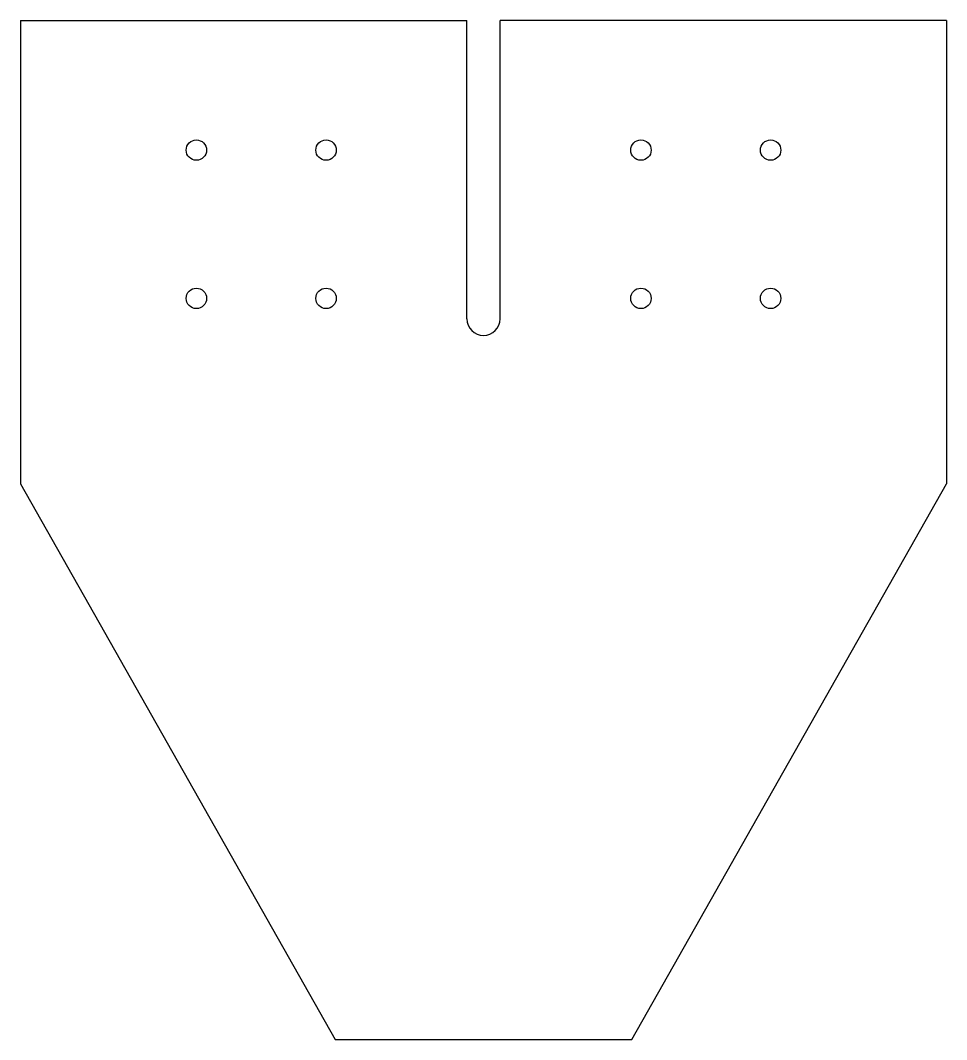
# Model space of a CAD drawing. Header units: millimetres. Extents: x -125 to 125, y -50 to 225.
import ezdxf

# ---------------------------------------------------------------- set-up
doc = ezdxf.new("R2010")
doc.units = ezdxf.units.MM
doc.layers.add('VISIBLE', color=7, linetype='CONTINUOUS')

msp = doc.modelspace()

# ---------------------------------------------------------------- linework, layer by layer
at = {"layer": 'VISIBLE'}
for p, q in [((-125, 225), (-125, 100)), ((-125, 225), (-4.5, 225)), ((-4.5, 144.5), (-4.5, 225)), ((125, 225), (4.5, 225)), ((4.5, 144.5), (4.5, 225)), ((125, 225), (125, 100)), ((-125, 100), (-40, -50)), ((40, -50), (125, 100)), ((-40, -50), (40, -50))]:
    msp.add_line(p, q, dxfattribs=at)
for centre in [(-77.5, 190), (-42.5, 190), (42.5, 190), (77.5, 190), (-77.5, 150), (-42.5, 150), (42.5, 150), (77.5, 150)]:
    msp.add_circle(centre, 2.75, dxfattribs=at)
msp.add_arc((0, 144.5), 4.5, 180, 0, dxfattribs=at)

doc.saveas('drawing.dxf')
